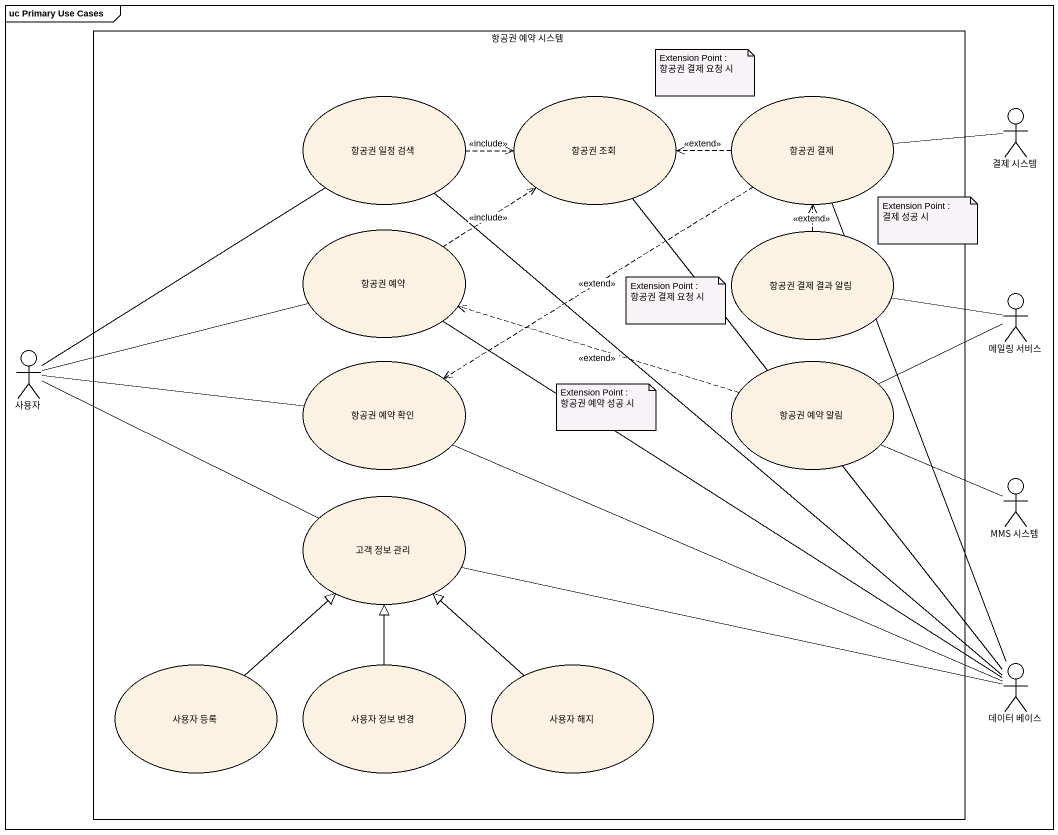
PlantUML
@startuml
mainframe uc Primary Use Cases
rectangle "항공권 예약 시스템" as 항공권_예약_시스템 {
  usecase "항공권 일정 검색" as 항공권_일정_검색
  usecase "항공권 조회" as 항공권_조회
  usecase "항공권 결제" as 항공권_결제
  usecase "항공권 예약" as 항공권_예약
  usecase "항공권 결제 결과 알림" as 항공권_결제_결과_알림
  usecase "항공권 예약 확인" as 항공권_예약_확인
  usecase "항공권 예약 알림" as 항공권_예약_알림
  usecase "고객 정보 관리" as 고객_정보_관리
  usecase "사용자 등록" as 사용자_등록
  usecase "사용자 정보 변경" as 사용자_정보_변경
  usecase "사용자 해지" as 사용자_해지
}
actor "결제 시스템" as 결제_시스템
actor "메일링 서비스" as 메일링_서비스
actor 사용자
actor "MMS 시스템" as MMS_시스템
actor "데이터 베이스" as 데이터_베이스
항공권_일정_검색 .right.> 항공권_조회 : <<include>>
항공권_결제 .left.> 항공권_조회 : <<extend>>
항공권_결제 -right- 결제_시스템
항공권_결제 ..> 항공권_예약_확인 : <<extend>>
항공권_예약 .up.> 항공권_조회 : <<include>>
항공권_결제_결과_알림 .up.> 항공권_결제 : <<extend>>
항공권_결제_결과_알림 -right- 메일링_서비스
사용자 -up- 항공권_일정_검색
사용자 -right- 항공권_예약
사용자 -right- 항공권_예약_확인
사용자 -right- 고객_정보_관리
항공권_예약_확인 -right- 데이터_베이스
항공권_예약_알림 .left.> 항공권_예약 : <<extend>>
항공권_예약_알림 -right- 메일링_서비스
항공권_예약_알림 -right- MMS_시스템
고객_정보_관리 -right- 데이터_베이스
사용자_등록 -up-|> 고객_정보_관리
사용자_정보_변경 -up-|> 고객_정보_관리
사용자_해지 -up-|> 고객_정보_관리
데이터_베이스 -up- 항공권_일정_검색
데이터_베이스 -up- 항공권_조회
데이터_베이스 -up- 항공권_결제
데이터_베이스 -up- 항공권_예약
note as N1
  Extension Point : 항공권 결제 요청 시
end note
note as N2
  Extension Point : 결제 성공 시
end note
note as N3
  Extension Point : 항공권 결제 요청 시
end note
note as N4
  Extension Point : 항공권 예약 성공 시
end note
@enduml
